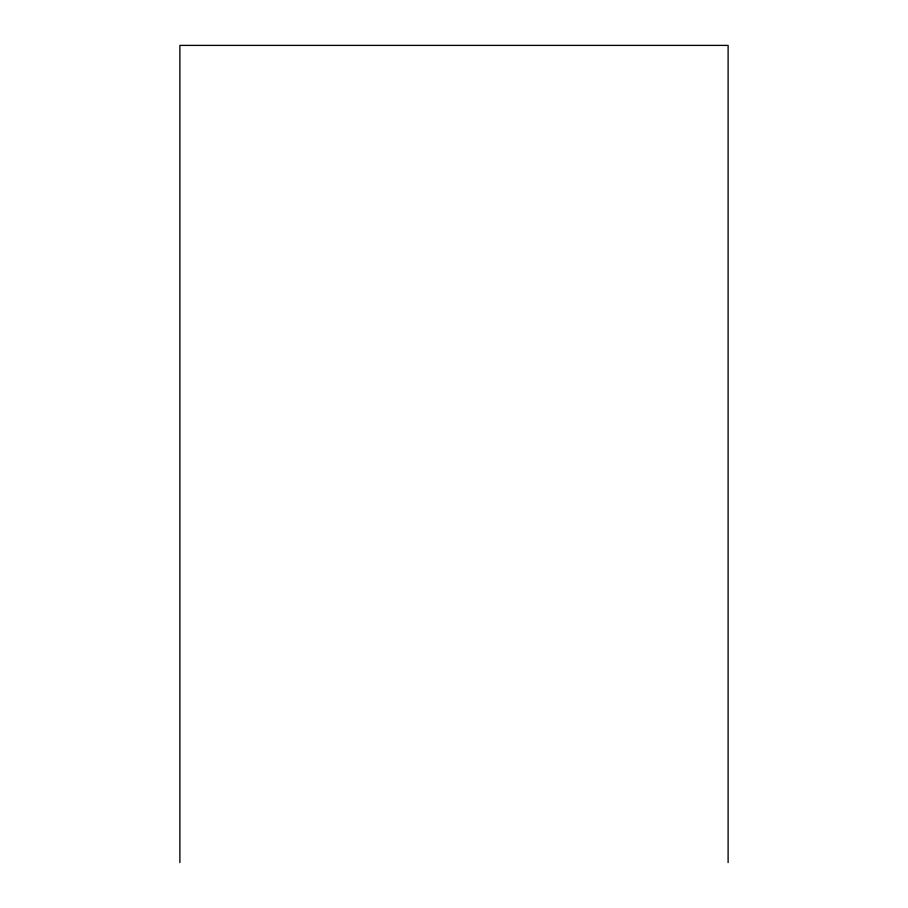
<?xml version="1.0" encoding="UTF-8"?>
<svg xmlns="http://www.w3.org/2000/svg" width="908" height="908" viewBox="0 0 908 908"><rect width="100%" height="100%" fill="white"/><g stroke="black" fill="none" stroke-linecap="round" stroke-linejoin="round"><path stroke-width="1.36" d="M728.114 862.6L728.114 45.4L179.886 45.4L179.886 862.6"/></g></svg>
